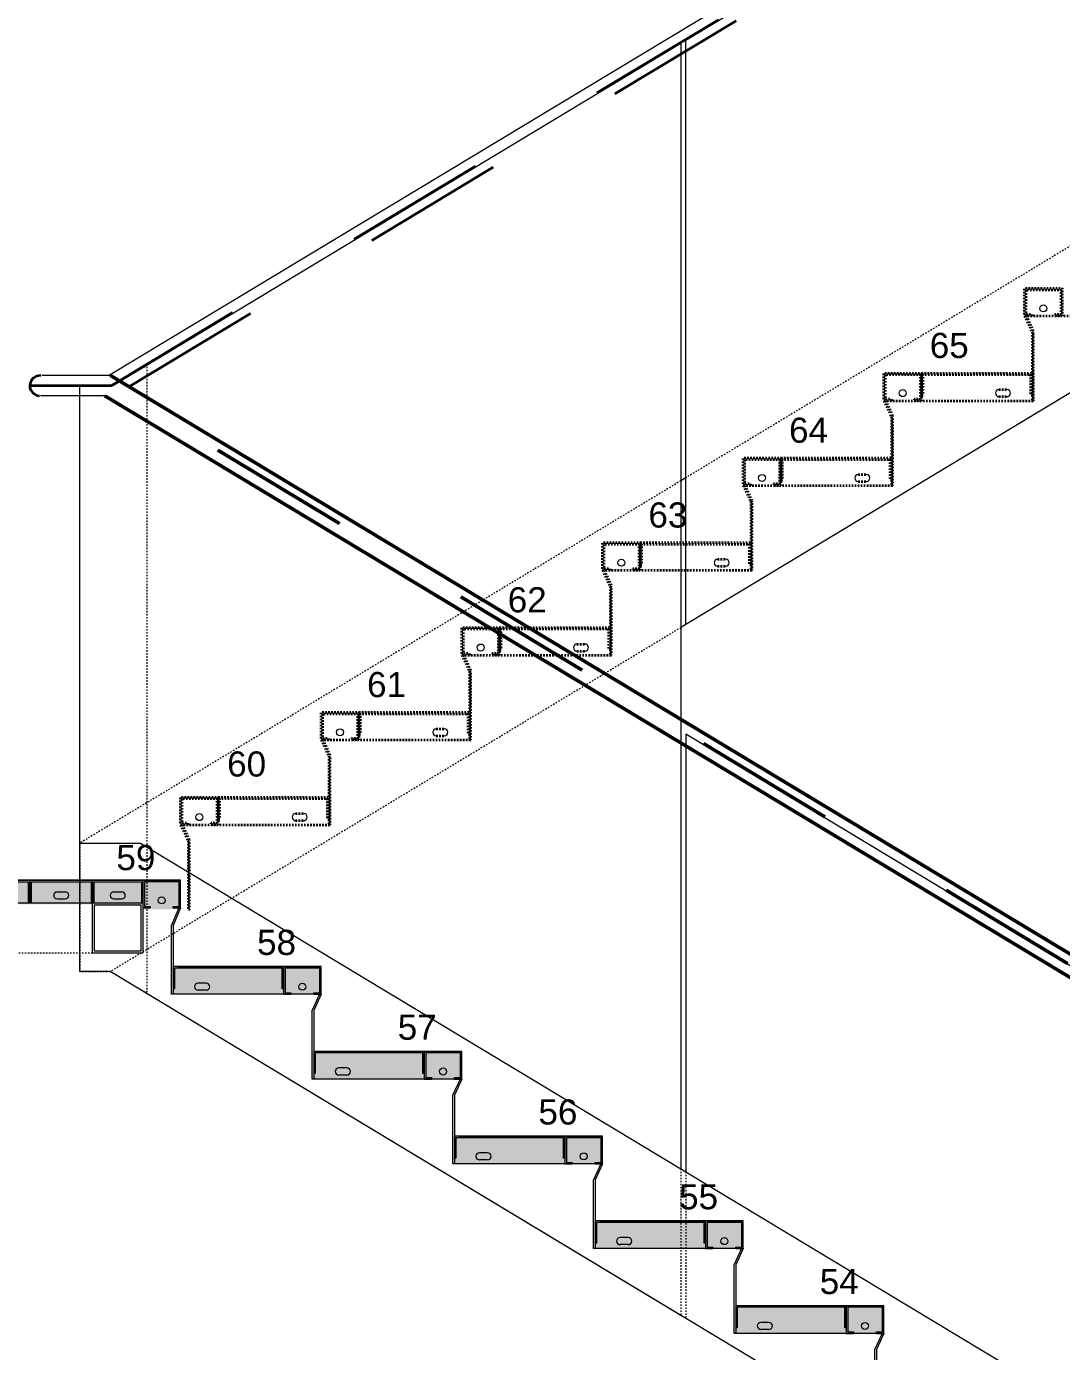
# Model space of a CAD drawing. Header units: millimetres. Extents: x -48147 to 1468943, y -496296 to 18123.
# Drawn here: x 1416887 to 1418947, y -482108 to -479471 of the extents above; entities that cross this region are included whole.
import ezdxf
from ezdxf.enums import TextEntityAlignment as Align

# ---------------------------------------------------------------- set-up
doc = ezdxf.new("R2010")
doc.units = ezdxf.units.MM
doc.header["$MEASUREMENT"] = 0
for name, pattern in [('3MM-HIDDEN', [6, 3, -3]), ('Dashed', [2822.222233, 1411.111116, -1411.111116]), ('Double Dashed', [1093.611073, 529.166651, -211.666656, 141.111112, -211.666656]), ('Wipeout_Contour', [1000, 0, -1000])]:
    doc.linetypes.add(name, pattern=pattern)
for name, color, linetype, lineweight in [('A-20-M_Floor_Slab_Pen_No__101', 252, 'Continuous', 15), ('A-20-M_Floor_Slab_Pen_No__121', 255, 'Continuous', 0), ('A-30-M_Stair_Pen_No__1', 7, 'Continuous', 13), ('A-30-M_Stair_Pen_No__192', 7, 'Continuous', 13), ('A-30-M_Stair_Pen_No__22', 8, 'Continuous', 50), ('A-30-M_Stair_Pen_No__42', 8, 'Continuous', 35), ('New_A-30-M_Stair_Pen_No__1', 7, 'Continuous', 13), ('New_A-30-M_Stair_Pen_No__141', 255, 'Continuous', 0), ('New_A-30-M_Stair_Pen_No__160', 5, 'Continuous', 200), ('New_A-30-M_Stair_Pen_No__171', 1, 'Continuous', 5), ('New_A-30-M_Stair_Pen_No__192', 7, 'Continuous', 13), ('New_A-30-M_Stair_Pen_No__42', 8, 'Continuous', 35), ('S-280-M_STRUCT_FRAME.IFC Import_Pen_No__1', 7, 'Continuous', 13), ('S-280-M_STRUCT_FRAME.IFC Import_Pen_No__160', 5, 'Continuous', 200), ('S-280-M_STRUCT_FRAME.IFC Import_Pen_No__90', 8, 'Continuous', 20)]:
    doc.layers.add(name, color=color, linetype=linetype, lineweight=lineweight)
for name, color, linetype in [('A-230-M_FLOOR.IFC Import', 7, 'Continuous'), ('A-95-P_Drawing', 7, 'Continuous'), ('New_A-15-MG_Structural_Grid_Phase_2', 7, 'Continuous'), ('New_A-25-M_Wall_Int', 7, 'Continuous'), ('New_A-30-M_Stair', 7, 'Continuous'), ('S-280-M_STRUCT_FRAME.IFC Import', 7, 'Continuous')]:
    doc.layers.add(name, color=color, linetype=linetype)
for name, color, linetype, lineweight, true_color in [('A-30-M_Stair_Pen_No__102', 7, 'Continuous', 15, 0xcccccc), ('A-30-M_Stair_Pen_No__81', 7, 'Continuous', 20, 0x6a6a6a), ('A-30-M_Stair_Pen_No__82', 7, 'Continuous', 20, 0xaaaaaa), ('New_A-15-MG_Structural_Grid_Phase_2_Pen_No__222', 7, 'Continuous', 13, 0x65af33)]:
    doc.layers.add(name, color=color, linetype=linetype, lineweight=lineweight, true_color=true_color)
doc.styles.add('GENERATED_STYLE_2', font='')
doc.styles.get('GENERATED_STYLE_2').set_extended_font_data('Swis721 BT')

# ---------------------------------------------------------------- blocks, each defined once
blk = doc.blocks.new('Section Elem_215_1', base_point=(1411454.5, -491295.5))
at = {"color": 254, "linetype": 'Wipeout_Contour', "lineweight": 0, "ltscale": 19443245.30127786}
blk.add_wipeout([(1415610.4, -479595.5), (1415610.4, -480270.6), (1416921.9, -480270.6), (1416960.9, -480247.1), (1416960.9, -480244.7), (1417201.9, -480101.9), (1417537, -479899.9), (1415660.6, -479899.9), (1415660.6, -479889.2), (1417554.7, -479889.2), (1418024.3, -479606.2), (1415660.6, -479606.2), (1415660.6, -479595.5)], dxfattribs=at).dxf.layer = 'New_A-25-M_Wall_Int'
at = {"color": 254, "linetype": 'Wipeout_Contour', "lineweight": 0, "ltscale": 46426503.40830121}
blk.add_wipeout([(1415610.4, -483195.5), (1418788.7, -483195.5), (1420001.9, -482464.4), (1420076.9, -482464.4), (1420076.9, -482464.5), (1420076.9, -483195.5), (1420274, -483195.5), (1420281.9, -483190.8), (1420281.9, -483195.5), (1420930.4, -483195.5), (1420930.4, -479899.9), (1419506.6, -479899.9), (1417201.9, -481288.9), (1416984.9, -481424.5), (1416984.9, -481457.6), (1416976.9, -481457.6), (1416976.9, -481424.5), (1416957, -481436.5), (1416957, -481468), (1416959.3, -481473.4), (1416964.6, -481475.6), (1417027.1, -481475.6), (1417027.1, -481486.5), (1416880.7, -481486.5), (1416880.7, -481475.6), (1416943.1, -481475.6), (1416948.5, -481473.4), (1416950.7, -481468), (1416950.7, -481440.3), (1416921.9, -481457.6), (1415610.4, -481457.6)], dxfattribs=at).dxf.layer = 'New_A-25-M_Wall_Int'
blk = doc.blocks.new('Section Elem_296_1', base_point=(1411454.5, -491295.5))
at = {"layer": 'New_A-30-M_Stair_Pen_No__141', "linetype": 'Continuous', "flags": 128}
blk.add_lwpolyline([(1416984.9, -481457.6), (1416983.8, -481457.6), (1416976.9, -481457.6)], dxfattribs=at)
at = {"color": 254, "linetype": 'Wipeout_Contour', "lineweight": 0, "ltscale": 5983103.509106504}
blk.add_wipeout([(1415617.9, -481170.5), (1416921.9, -481170.5), (1416921.9, -481170.4), (1415617.9, -481170.4)], dxfattribs=at).dxf.layer = 'New_A-30-M_Stair'
at = {"color": 254, "linetype": 'Wipeout_Contour', "lineweight": 0, "ltscale": 8976065.71838374}
blk.add_wipeout([(1416880.7, -481230.5), (1415610.4, -481230.5), (1415610.4, -481457.6), (1416921.9, -481457.6), (1416921.9, -481241.4), (1416880.7, -481241.4)], dxfattribs=at).dxf.layer = 'New_A-30-M_Stair'
at = {"color": 254, "linetype": 'Wipeout_Contour', "lineweight": 0, "ltscale": 5985631.626331787}
blk.add_wipeout([(1416921.9, -481170.5), (1416960.9, -481147), (1416960.9, -481146.9), (1416921.9, -481170.4)], dxfattribs=at).dxf.layer = 'New_A-30-M_Stair'
at = {"color": 254, "linetype": 'Wipeout_Contour', "lineweight": 0, "ltscale": 8978731.903221272}
blk.add_wipeout([(1416921.9, -481457.6), (1416950.7, -481440.3), (1416950.7, -481249), (1416948.5, -481243.6), (1416943.1, -481241.4), (1416921.9, -481241.4)], dxfattribs=at).dxf.layer = 'New_A-30-M_Stair'
at = {"layer": 'New_A-30-M_Stair_Pen_No__1', "linetype": 'Continuous'}
blk.add_line((1415610.4, -481457.6), (1416921.9, -481457.6), dxfattribs=at)
at = {"color": 254, "linetype": 'Wipeout_Contour', "lineweight": 0, "ltscale": 5982525.08800598}
blk.add_wipeout([(1415617.9, -481170.4), (1416921.9, -481170.4), (1416921.9, -480270.7), (1415617.9, -480270.7)], dxfattribs=at).dxf.layer = 'New_A-30-M_Stair'
at = {"color": 254, "linetype": 'Wipeout_Contour', "lineweight": 0, "ltscale": 8978867.751520455}
blk.add_wipeout([(1416959.3, -481243.6), (1416957, -481249), (1416957, -481436.5), (1416976.9, -481424.5), (1416976.9, -481241.4), (1416964.6, -481241.4)], dxfattribs=at).dxf.layer = 'New_A-30-M_Stair'
at = {"layer": 'New_A-30-M_Stair_Pen_No__1', "linetype": 'Continuous'}
blk.add_line((1416921.9, -481457.6), (1416950.7, -481440.3), dxfattribs=at)
at = {"color": 254, "linetype": 'Wipeout_Contour', "lineweight": 0, "ltscale": 7481193.887604496}
blk.add_wipeout([(1416921.9, -481170.4), (1416960.9, -481146.9), (1416960.9, -480270.6), (1416960.9, -480247.2), (1416921.9, -480270.7)], dxfattribs=at).dxf.layer = 'New_A-30-M_Stair'
at = {"color": 254, "linetype": 'Wipeout_Contour', "lineweight": 0, "ltscale": 5981946.666647215}
blk.add_wipeout([(1415617.9, -480270.7), (1416921.9, -480270.7), (1416921.9, -480270.6), (1415617.9, -480270.6)], dxfattribs=at).dxf.layer = 'New_A-30-M_Stair'
at = {"color": 254, "linetype": 'Wipeout_Contour', "lineweight": 0, "ltscale": 5985729.56602481}
blk.add_wipeout([(1416968.9, -481144.6), (1416976.9, -481139.7), (1416976.9, -481139.6), (1416968.9, -481144.5)], dxfattribs=at).dxf.layer = 'New_A-30-M_Stair'
at = {"color": 254, "linetype": 'Wipeout_Contour', "lineweight": 0, "ltscale": 5984475.301131947}
blk.add_wipeout([(1416921.9, -480270.7), (1416960.9, -480247.2), (1416960.9, -480247.1), (1416921.9, -480270.6)], dxfattribs=at).dxf.layer = 'New_A-30-M_Stair'
at = {"layer": 'New_A-30-M_Stair_Pen_No__1', "linetype": 'Continuous'}
blk.add_line((1415617.9, -480270.6), (1416921.9, -480270.6), dxfattribs=at)
at = {"color": 254, "linetype": 'Wipeout_Contour', "lineweight": 0, "ltscale": 4488428.540496442}
blk.add_wipeout([(1416968.9, -480270.6), (1416968.9, -480244.7), (1416968.8, -480244.7)], dxfattribs=at).dxf.layer = 'New_A-30-M_Stair'
at = {"color": 254, "linetype": 'Wipeout_Contour', "lineweight": 0, "ltscale": 4488437.755060533}
blk.add_wipeout([(1416968.9, -480270.6), (1416968.8, -480244.7), (1416968.8, -480270.6)], dxfattribs=at).dxf.layer = 'New_A-30-M_Stair'
at = {"color": 254, "linetype": 'Wipeout_Contour', "lineweight": 0, "ltscale": 4488596.326169583}
blk.add_wipeout([(1416968.9, -480244.7), (1417201.9, -480101.9), (1416968.8, -480244.7)], dxfattribs=at).dxf.layer = 'New_A-30-M_Stair'
at = {"color": 254, "linetype": 'Wipeout_Contour', "lineweight": 0, "ltscale": 4488420.939602209}
blk.add_wipeout([(1416968.8, -480270.6), (1416968.8, -480244.7), (1416961, -480244.7)], dxfattribs=at).dxf.layer = 'New_A-30-M_Stair'
at = {"color": 254, "linetype": 'Wipeout_Contour', "lineweight": 0, "ltscale": 4488423.104296302}
blk.add_wipeout([(1416968.8, -480270.6), (1416961, -480244.7), (1416961, -480270.6)], dxfattribs=at).dxf.layer = 'New_A-30-M_Stair'
at = {"color": 254, "linetype": 'Wipeout_Contour', "lineweight": 0, "ltscale": 4488588.785874333}
blk.add_wipeout([(1416968.8, -480244.7), (1417201.9, -480101.9), (1416961, -480244.7)], dxfattribs=at).dxf.layer = 'New_A-30-M_Stair'
at = {"color": 254, "linetype": 'Wipeout_Contour', "lineweight": 0, "ltscale": 4488406.316552447}
blk.add_wipeout([(1416961, -480270.6), (1416961, -480244.7), (1416960.9, -480244.7)], dxfattribs=at).dxf.layer = 'New_A-30-M_Stair'
at = {"color": 254, "linetype": 'Wipeout_Contour', "lineweight": 0, "ltscale": 4488415.558936101}
blk.add_wipeout([(1416961, -480270.6), (1416960.9, -480244.7), (1416960.9, -480270.6)], dxfattribs=at).dxf.layer = 'New_A-30-M_Stair'
at = {"color": 254, "linetype": 'Wipeout_Contour', "lineweight": 0, "ltscale": 4488581.306795944}
blk.add_wipeout([(1416961, -480244.7), (1417201.9, -480101.9), (1416960.9, -480244.7)], dxfattribs=at).dxf.layer = 'New_A-30-M_Stair'
at = {"color": 254, "linetype": 'Wipeout_Contour', "lineweight": 0, "ltscale": 8978357.186271293}
blk.add_wipeout([(1417201.9, -480102), (1416968.9, -480244.8), (1416968.9, -481144.5), (1416976.9, -481139.6), (1416976.9, -481132.6), (1417201.9, -480997)], dxfattribs=at).dxf.layer = 'New_A-30-M_Stair'
at = {"layer": 'New_A-30-M_Stair_Pen_No__141', "linetype": 'Continuous'}
blk.add_line((1416961, -480270.6), (1416961, -480270.6), dxfattribs=at)
at = {"layer": 'New_A-30-M_Stair_Pen_No__141', "linetype": 'Continuous', "flags": 128}
blk.add_lwpolyline([(1416968.9, -480270.6), (1416968.9, -480270.6), (1416968.8, -480270.6), (1416967.7, -480270.6), (1416961, -480270.6), (1416960.9, -480270.6)], dxfattribs=at)
at = {"color": 254, "linetype": 'Wipeout_Contour', "lineweight": 0, "ltscale": 5986257.54666125}
blk.add_wipeout([(1417201.9, -480997), (1417481.9, -480828.3), (1417481.9, -479933.2), (1417201.9, -480102)], dxfattribs=at).dxf.layer = 'New_A-30-M_Stair'
at = {"color": 254, "linetype": 'Wipeout_Contour', "lineweight": 0, "ltscale": 4489245.698440016}
blk.add_wipeout([(1416960.9, -481147), (1416921.9, -481170.5), (1416960.9, -481170.5)], dxfattribs=at).dxf.layer = 'New_A-30-M_Stair'
at = {"color": 254, "linetype": 'Wipeout_Contour', "lineweight": 0, "ltscale": 5987101.635767078}
blk.add_wipeout([(1417481.9, -480828.3), (1417761.9, -480659.5), (1417761.9, -479764.5), (1417481.9, -479933.2)], dxfattribs=at).dxf.layer = 'New_A-30-M_Stair'
at = {"color": 254, "linetype": 'Wipeout_Contour', "lineweight": 0, "ltscale": 5984910.967819477}
blk.add_wipeout([(1416968.9, -480244.8), (1417201.9, -480102), (1417201.9, -480101.9), (1416968.9, -480244.7)], dxfattribs=at).dxf.layer = 'New_A-30-M_Stair'
at = {"color": 254, "linetype": 'Wipeout_Contour', "lineweight": 0, "ltscale": 5985747.923393304}
blk.add_wipeout([(1416968.9, -481144.6), (1416968.9, -481170.5), (1416976.9, -481170.5), (1416976.9, -481139.7)], dxfattribs=at).dxf.layer = 'New_A-30-M_Stair'
at = {"layer": 'New_A-30-M_Stair_Pen_No__1', "linetype": 'Continuous'}
for p, q in [((1416921.9, -480270.6), (1416960.9, -480247.1)), ((1416960.9, -480270.6), (1416960.9, -480244.7)), ((1416968.9, -480270.6), (1416968.9, -480244.7)), ((1416921.9, -481170.5), (1416960.9, -481147))]:
    blk.add_line(p, q, dxfattribs=at)
at = {"layer": 'New_A-30-M_Stair_Pen_No__141', "linetype": 'Continuous'}
blk.add_line((1416960.9, -481170.5), (1415617.9, -481170.5), dxfattribs=at)
at = {"layer": 'New_A-30-M_Stair_Pen_No__141', "linetype": 'Continuous', "flags": 128}
blk.add_lwpolyline([(1416960.9, -480270.6), (1416960.9, -480270.7), (1416960.9, -481170.4), (1416960.9, -481170.5)], dxfattribs=at)
at = {"color": 254, "linetype": 'Wipeout_Contour', "lineweight": 0, "ltscale": 5987945.891464007}
blk.add_wipeout([(1417761.9, -480659.5), (1418041.9, -480490.8), (1418041.9, -479595.7), (1417761.9, -479764.5)], dxfattribs=at).dxf.layer = 'New_A-30-M_Stair'
at = {"color": 254, "linetype": 'Wipeout_Contour', "lineweight": 0, "ltscale": 5985682.785324676}
blk.add_wipeout([(1417201.9, -480102), (1417481.9, -479933.2), (1417481.9, -479933.1), (1417201.9, -480101.9)], dxfattribs=at).dxf.layer = 'New_A-30-M_Stair'
at = {"color": 254, "linetype": 'Wipeout_Contour', "lineweight": 0, "ltscale": 4489324.555657746}
blk.add_wipeout([(1416984.9, -481165.8), (1416984.9, -481132.6), (1416976.9, -481132.6)], dxfattribs=at).dxf.layer = 'New_A-30-M_Stair'
at = {"layer": 'New_A-30-M_Stair_Pen_No__1', "linetype": 'Continuous'}
for p in [(1416960.9, -480244.7), (1416961, -480244.7), (1416968.8, -480244.7), (1416968.9, -480244.7)]:
    blk.add_line(p, (1417201.9, -480101.9), dxfattribs=at)
at = {"color": 254, "linetype": 'Wipeout_Contour', "lineweight": 0, "ltscale": 5988790.31370241}
blk.add_wipeout([(1418041.9, -480490.8), (1418321.9, -480322), (1418321.9, -479427), (1418041.9, -479595.7)], dxfattribs=at).dxf.layer = 'New_A-30-M_Stair'
at = {"color": 254, "linetype": 'Wipeout_Contour', "lineweight": 0, "ltscale": 5986527.157303513}
blk.add_wipeout([(1417481.9, -479933.2), (1417761.9, -479764.5), (1417761.9, -479764.4), (1417481.9, -479933.1)], dxfattribs=at).dxf.layer = 'New_A-30-M_Stair'
at = {"color": 254, "linetype": 'Wipeout_Contour', "lineweight": 0, "ltscale": 4489328.907562497}
blk.add_wipeout([(1416984.9, -481165.8), (1416976.9, -481132.6), (1416976.9, -481165.8)], dxfattribs=at).dxf.layer = 'New_A-30-M_Stair'
at = {"layer": 'New_A-30-M_Stair_Pen_No__1', "linetype": 'Continuous'}
blk.add_line((1417201.9, -480101.9), (1417481.9, -479933.1), dxfattribs=at)
at = {"layer": 'New_A-30-M_Stair_Pen_No__141', "linetype": 'Continuous'}
blk.add_line((1416968.9, -481170.4), (1416968.9, -481170.5), dxfattribs=at)
at = {"color": 254, "linetype": 'Wipeout_Contour', "lineweight": 0, "ltscale": 5989634.90234937}
blk.add_wipeout([(1418321.9, -480322), (1418601.9, -480153.3), (1418601.9, -479258.2), (1418321.9, -479427)], dxfattribs=at).dxf.layer = 'New_A-30-M_Stair'
at = {"color": 254, "linetype": 'Wipeout_Contour', "lineweight": 0, "ltscale": 5987371.695809674}
blk.add_wipeout([(1417761.9, -479764.5), (1418041.9, -479595.7), (1418041.9, -479595.6), (1417761.9, -479764.4)], dxfattribs=at).dxf.layer = 'New_A-30-M_Stair'
at = {"color": 254, "linetype": 'Wipeout_Contour', "lineweight": 0, "ltscale": 11972251.57594169}
blk.add_wipeout([(1417201.9, -480997), (1416984.9, -481132.6), (1416984.9, -481230.5), (1417027.1, -481230.5), (1417027.1, -481241.4), (1416984.9, -481241.4), (1416984.9, -481424.5), (1417201.9, -481288.9)], dxfattribs=at).dxf.layer = 'New_A-30-M_Stair'
at = {"layer": 'New_A-30-M_Stair_Pen_No__160', "linetype": 'Continuous', "lineweight": 0, "true_color": 0x00007f}
for points in [[(1416976.9, -481230.5), (1416976.9, -481170.5), (1415601.9, -481170.5), (1415601.9, -481230.5)], [(1416984.9, -481457.6), (1416984.9, -481165.8), (1416983.8, -481165.8), (1416976.9, -481165.8), (1416976.9, -481457.6), (1416983.8, -481457.6)]]:
    blk.add_hatch(color=176, dxfattribs=at).paths.add_polyline_path(points)
at = {"layer": 'New_A-30-M_Stair_Pen_No__1', "linetype": 'Continuous'}
for p, q in [((1417481.9, -479933.1), (1417761.9, -479764.4)), ((1416957, -481436.5), (1416976.9, -481424.5))]:
    blk.add_line(p, q, dxfattribs=at)
at = {"layer": 'New_A-30-M_Stair_Pen_No__141', "linetype": 'Continuous'}
for p, q in [((1416976.9, -481170.5), (1416968.9, -481170.5)), ((1416976.9, -481165.8), (1416976.9, -481170.5)), ((1416984.9, -481165.8), (1416984.9, -481457.6)), ((1416976.9, -481230.5), (1416976.9, -481457.6))]:
    blk.add_line(p, q, dxfattribs=at)
at = {"layer": 'New_A-30-M_Stair_Pen_No__141', "linetype": 'Continuous', "flags": 128}
blk.add_lwpolyline([(1416984.9, -481165.8), (1416983.8, -481165.8), (1416976.9, -481165.8)], dxfattribs=at)
at = {"color": 254, "linetype": 'Wipeout_Contour', "lineweight": 0, "ltscale": 5990479.657396972}
blk.add_wipeout([(1418601.9, -480153.3), (1418881.9, -479984.5), (1418881.9, -479089.5), (1418601.9, -479258.2)], dxfattribs=at).dxf.layer = 'New_A-30-M_Stair'
at = {"color": 254, "linetype": 'Wipeout_Contour', "lineweight": 0, "ltscale": 5988216.400797847}
blk.add_wipeout([(1418041.9, -479595.7), (1418321.9, -479427), (1418321.9, -479426.9), (1418041.9, -479595.6)], dxfattribs=at).dxf.layer = 'New_A-30-M_Stair'
at = {"color": 254, "linetype": 'Wipeout_Contour', "lineweight": 0, "ltscale": 4489477.025061387}
blk.add_wipeout([(1416984.9, -481132.6), (1417201.9, -480997), (1416976.9, -481132.6)], dxfattribs=at).dxf.layer = 'New_A-30-M_Stair'
at = {"layer": 'New_A-30-M_Stair_Pen_No__160', "linetype": 'Continuous', "lineweight": 0, "true_color": 0x00007f}
blk.add_hatch(color=176, dxfattribs=at).paths.add_polyline_path([(1416968.9, -481170.5), (1416968.9, -481170.4), (1416968.9, -480270.7), (1416968.9, -480270.6), (1416968.9, -480270.6), (1416968.8, -480270.6), (1416967.7, -480270.6), (1416961, -480270.6), (1416961, -480270.6), (1416960.9, -480270.6), (1416960.9, -480270.7), (1416960.9, -481170.4), (1416960.9, -481170.5), (1416961, -481170.5), (1416961, -481170.5), (1416967.7, -481170.5), (1416968.8, -481170.5), (1416968.9, -481170.5)])
at = {"layer": 'New_A-30-M_Stair_Pen_No__1', "linetype": 'Continuous'}
for p, q in [((1418041.9, -479595.6), (1418321.9, -479426.9)), ((1417761.9, -479764.4), (1418041.9, -479595.6)), ((1416968.9, -481144.6), (1416976.9, -481139.7)), ((1416968.9, -481144.6), (1416976.9, -481139.7)), ((1416976.9, -481165.8), (1416976.9, -481132.6)), ((1416984.9, -481165.8), (1416984.9, -481132.6))]:
    blk.add_line(p, q, dxfattribs=at)
at = {"layer": 'New_A-30-M_Stair_Pen_No__141', "linetype": 'Continuous', "flags": 128}
blk.add_lwpolyline([(1416968.9, -480270.6), (1416968.9, -480270.7), (1416968.9, -481170.4)], dxfattribs=at)
at = {"color": 254, "linetype": 'Wipeout_Contour', "lineweight": 0, "ltscale": 5991324.578754012}
blk.add_wipeout([(1418881.9, -479984.5), (1419161.9, -479815.8), (1419161.9, -478920.7), (1418881.9, -479089.5)], dxfattribs=at).dxf.layer = 'New_A-30-M_Stair'
at = {"color": 254, "linetype": 'Wipeout_Contour', "lineweight": 0, "ltscale": 5987019.870982498}
blk.add_wipeout([(1417201.9, -481288.9), (1417481.9, -481120.1), (1417481.9, -480828.3), (1417201.9, -480997)], dxfattribs=at).dxf.layer = 'New_A-30-M_Stair'
at = {"layer": 'New_A-30-M_Stair_Pen_No__1', "linetype": 'Continuous'}
for p, q in [((1416976.9, -481132.6), (1417201.9, -480997)), ((1416984.9, -481132.6), (1417201.9, -480997)), ((1416984.9, -481424.5), (1417201.9, -481288.9))]:
    blk.add_line(p, q, dxfattribs=at)
at = {"color": 254, "linetype": 'Wipeout_Contour', "lineweight": 0, "ltscale": 5987863.585001306}
blk.add_wipeout([(1417481.9, -481120.1), (1417761.9, -480951.4), (1417761.9, -480659.5), (1417481.9, -480828.3)], dxfattribs=at).dxf.layer = 'New_A-30-M_Stair'
at = {"layer": 'New_A-30-M_Stair_Pen_No__1', "linetype": 'Continuous'}
for p, q in [((1417201.9, -480997), (1417481.9, -480828.3)), ((1417201.9, -481288.9), (1417481.9, -481120.1))]:
    blk.add_line(p, q, dxfattribs=at)
at = {"color": 254, "linetype": 'Wipeout_Contour', "lineweight": 0, "ltscale": 5988707.465695757}
blk.add_wipeout([(1417761.9, -480951.4), (1418041.9, -480782.6), (1418041.9, -480490.8), (1417761.9, -480659.5)], dxfattribs=at).dxf.layer = 'New_A-30-M_Stair'
at = {"layer": 'New_A-30-M_Stair_Pen_No__1', "linetype": 'Continuous'}
for p, q in [((1417481.9, -480828.3), (1417761.9, -480659.5)), ((1417481.9, -481120.1), (1417761.9, -480951.4))]:
    blk.add_line(p, q, dxfattribs=at)
at = {"color": 254, "linetype": 'Wipeout_Contour', "lineweight": 0, "ltscale": 5989551.513006903}
blk.add_wipeout([(1418041.9, -480782.6), (1418321.9, -480613.9), (1418321.9, -480322), (1418041.9, -480490.8)], dxfattribs=at).dxf.layer = 'New_A-30-M_Stair'
at = {"layer": 'New_A-30-M_Stair_Pen_No__1', "linetype": 'Continuous'}
for p, q in [((1417761.9, -480659.5), (1418041.9, -480490.8)), ((1417761.9, -480951.4), (1418041.9, -480782.6))]:
    blk.add_line(p, q, dxfattribs=at)
at = {"color": 254, "linetype": 'Wipeout_Contour', "lineweight": 0, "ltscale": 5990395.726829811}
blk.add_wipeout([(1418321.9, -480613.9), (1418601.9, -480445.1), (1418601.9, -480153.3), (1418321.9, -480322)], dxfattribs=at).dxf.layer = 'New_A-30-M_Stair'
at = {"layer": 'New_A-30-M_Stair_Pen_No__1', "linetype": 'Continuous'}
for p, q in [((1418041.9, -480490.8), (1418321.9, -480322)), ((1418041.9, -480782.6), (1418321.9, -480613.9))]:
    blk.add_line(p, q, dxfattribs=at)
at = {"color": 254, "linetype": 'Wipeout_Contour', "lineweight": 0, "ltscale": 5991240.107128593}
blk.add_wipeout([(1418601.9, -480445.1), (1418881.9, -480276.4), (1418881.9, -479984.5), (1418601.9, -480153.3)], dxfattribs=at).dxf.layer = 'New_A-30-M_Stair'
at = {"layer": 'New_A-30-M_Stair_Pen_No__1', "linetype": 'Continuous'}
for p, q in [((1418321.9, -480322), (1418601.9, -480153.3)), ((1418321.9, -480613.9), (1418601.9, -480445.1))]:
    blk.add_line(p, q, dxfattribs=at)
at = {"color": 254, "linetype": 'Wipeout_Contour', "lineweight": 0, "ltscale": 5992084.653821371}
blk.add_wipeout([(1418881.9, -480276.4), (1419161.9, -480107.6), (1419161.9, -479815.8), (1418881.9, -479984.5)], dxfattribs=at).dxf.layer = 'New_A-30-M_Stair'
at = {"layer": 'New_A-30-M_Stair_Pen_No__1', "linetype": 'Continuous'}
for p, q in [((1418881.9, -479984.5), (1419161.9, -479815.8)), ((1418601.9, -480153.3), (1418881.9, -479984.5)), ((1418881.9, -480276.4), (1419161.9, -480107.6)), ((1418601.9, -480445.1), (1418881.9, -480276.4))]:
    blk.add_line(p, q, dxfattribs=at)
blk = doc.blocks.new('Section Elem_738_1', base_point=(1411454.5, -491295.5))
at = {"layer": 'S-280-M_STRUCT_FRAME.IFC Import_Pen_No__160', "linetype": 'Continuous', "lineweight": 0, "true_color": 0x00007f}
blk.add_hatch(color=176, dxfattribs=at).paths.add_polyline_path([(1416880.7, -481486.5), (1417027.1, -481486.5), (1417027.1, -481475.6), (1416964.6, -481475.6), (1416959.3, -481473.4), (1416957, -481468), (1416957, -481249), (1416959.3, -481243.6), (1416964.6, -481241.4), (1417027.1, -481241.4), (1417027.1, -481230.5), (1416880.7, -481230.5), (1416880.7, -481241.4), (1416943.1, -481241.4), (1416948.5, -481243.6), (1416950.7, -481249), (1416950.7, -481468), (1416948.5, -481473.4), (1416943.1, -481475.6), (1416880.7, -481475.6)])
at = {"layer": 'S-280-M_STRUCT_FRAME.IFC Import_Pen_No__1', "linetype": 'Continuous'}
for p, q in [((1416880.7, -481230.5), (1416880.7, -481241.4)), ((1416976.9, -481230.5), (1416880.7, -481230.5)), ((1417027.1, -481230.5), (1416976.9, -481230.5)), ((1417027.1, -481230.5), (1417027.1, -481241.4)), ((1416880.7, -481475.6), (1416880.7, -481486.5)), ((1417027.1, -481486.5), (1416880.7, -481486.5)), ((1417027.1, -481475.6), (1417027.1, -481486.5))]:
    blk.add_line(p, q, dxfattribs=at)
at = {"layer": 'S-280-M_STRUCT_FRAME.IFC Import_Pen_No__1', "linetype": 'Continuous', "flags": 128}
for points in [[(1416948.5, -481243.6), (1416943.1, -481241.4), (1416880.7, -481241.4)], [(1416948.5, -481243.6), (1416950.7, -481249), (1416950.7, -481468), (1416948.5, -481473.4)], [(1416959.3, -481243.6), (1416957, -481249), (1416957, -481468), (1416959.3, -481473.4)], [(1417027.1, -481241.4), (1416964.6, -481241.4), (1416959.3, -481243.6)], [(1416948.5, -481473.4), (1416943.1, -481475.6), (1416880.7, -481475.6)], [(1416959.3, -481473.4), (1416964.6, -481475.6), (1417027.1, -481475.6)]]:
    blk.add_lwpolyline(points, dxfattribs=at)
blk = doc.blocks.new('Section Elem_739_1', base_point=(1411454.5, -491295.5))
at = {"color": 254, "linetype": 'Wipeout_Contour', "lineweight": 0, "ltscale": 5983422.365535885}
blk.add_wipeout([(1418290.9, -479445.5), (1415660.4, -479445.5), (1415660.4, -479595.5), (1418042.1, -479595.5)], dxfattribs=at).dxf.layer = 'A-230-M_FLOOR.IFC Import'
blk = doc.blocks.new('Section Elem_741_1', base_point=(1411454.5, -491295.5))
at = {"color": 254, "linetype": 'Wipeout_Contour', "lineweight": 0, "ltscale": 7480220.830180883}
blk.add_wipeout([(1415660.6, -479606.2), (1418024.3, -479606.2), (1418041.9, -479595.6), (1418042.1, -479595.5), (1415660.6, -479595.5)], dxfattribs=at).dxf.layer = 'S-280-M_STRUCT_FRAME.IFC Import'
at = {"color": 254, "linetype": 'Wipeout_Contour', "lineweight": 0, "ltscale": 5982726.556604008}
blk.add_wipeout([(1415660.6, -479889.2), (1415660.6, -479899.9), (1417537, -479899.9), (1417554.7, -479889.2)], dxfattribs=at).dxf.layer = 'S-280-M_STRUCT_FRAME.IFC Import'
at = {"layer": 'S-280-M_STRUCT_FRAME.IFC Import_Pen_No__90', "linetype": 'Continuous'}
for p, q in [((1418042.1, -479595.5), (1415660.6, -479595.5)), ((1418024.3, -479606.2), (1415660.6, -479606.2)), ((1417554.7, -479889.2), (1415660.6, -479889.2)), ((1417537, -479899.9), (1415660.6, -479899.9))]:
    blk.add_line(p, q, dxfattribs=at)
blk = doc.blocks.new('Standard grid marker[3]_1', base_point=(1418282.9, -469890.9))
at = {"layer": 'New_A-15-MG_Structural_Grid_Phase_2_Pen_No__222', "linetype": 'Double Dashed'}
blk.add_line((1418282.9, -470890.9), (1418282.9, -494295.5), dxfattribs=at)
at = {"layer": 'New_A-15-MG_Structural_Grid_Phase_2_Pen_No__222', "style": 'GENERATED_STYLE_2'}
for tag, p in [('AC_MarkerText_1_0', (1418282.9, -469354.1)), ('AC_MarkerText_1_1', (1418282.9, -495758.7))]:
    blk.add_attdef(tag, text='', height=350, rotation=360, dxfattribs=at).set_placement(p, align=Align.MIDDLE_CENTER)

msp = doc.modelspace()

# ---------------------------------------------------------------- block references
at = {"layer": 'New_A-25-M_Wall_Int'}
msp.add_blockref('Section Elem_215_1', (1411454.5, -491295.5), dxfattribs=at)

# ---------------------------------------------------------------- next in the draw order: block references
at = {"layer": 'New_A-30-M_Stair'}
msp.add_blockref('Section Elem_296_1', (1411454.5, -491295.5), dxfattribs=at)

# ---------------------------------------------------------------- next in the draw order: block references
at = {"layer": 'A-230-M_FLOOR.IFC Import'}
msp.add_blockref('Section Elem_739_1', (1411454.5, -491295.5), dxfattribs=at)
at = {"layer": 'S-280-M_STRUCT_FRAME.IFC Import'}
msp.add_blockref('Section Elem_738_1', (1411454.5, -491295.5), dxfattribs=at)

# ---------------------------------------------------------------- next in the draw order: block references
msp.add_blockref('Section Elem_741_1', (1411454.5, -491295.5), dxfattribs=at)

# ---------------------------------------------------------------- next in the draw order: hatches: boundary and pattern name
at = {"layer": 'A-20-M_Floor_Slab_Pen_No__121', "linetype": 'Continuous'}
msp.add_hatch(color=256, dxfattribs=at).paths.add_polyline_path([(1415593.9, -472397), (1421166, -472397), (1421166, -488695.5), (1418894.6, -488695.5), (1418894.6, -491288.4), (1415593.9, -491288.4)])

# ---------------------------------------------------------------- next in the draw order: block references
at = {"layer": 'New_A-15-MG_Structural_Grid_Phase_2', "color": 8, "linetype": 'Continuous', "lineweight": 15}
msp.add_blockref('Standard grid marker[3]_1', (1418282.9, -469890.9), dxfattribs=at)

# ---------------------------------------------------------------- next in the draw order: wipeouts: each hides what was drawn before it
at = {"color": 254, "linetype": 'Wipeout_Contour', "lineweight": 0, "ltscale": 5993244.109054232}
msp.add_wipeout([(1415048.3, -470752.6), (1422292.3, -470752.6), (1422292.3, -492986.9), (1415048.3, -492986.9)], dxfattribs=at).dxf.layer = 'A-95-P_Drawing'

# ---------------------------------------------------------------- next in the draw order: hatches: boundary and pattern name
at = {"layer": 'A-20-M_Floor_Slab_Pen_No__101', "linetype": 'Continuous'}
for points in [[(1417193.9, -481173.5), (1415593.9, -481173.5), (1415593.9, -481218.5), (1417118.9, -481218.5), (1417118.9, -481228.5), (1417193.9, -481228.5)], [(1417473.9, -481342.3), (1417175.9, -481342.3), (1417175.9, -481397.3), (1417473.9, -481397.3)], [(1417753.9, -481511), (1417455.9, -481511), (1417455.9, -481566), (1417753.9, -481566)], [(1418033.9, -481679.8), (1417735.9, -481679.8), (1417735.9, -481734.8), (1418033.9, -481734.8)], [(1418313.9, -481848.5), (1418015.9, -481848.5), (1418015.9, -481903.5), (1418313.9, -481903.5)], [(1418593.9, -482017.3), (1418295.9, -482017.3), (1418295.9, -482072.3), (1418593.9, -482072.3)]]:
    msp.add_hatch(color=256, dxfattribs=at).paths.add_polyline_path(points)

# ---------------------------------------------------------------- next in the draw order: linework, layer by layer
at = {"layer": 'A-30-M_Stair_Pen_No__1', "linetype": 'Continuous', "flags": 128}
for points in [[(1418199.7, -480369.4), (1418189.7, -480375.4)], [(1418199.7, -480661.3), (1418189.7, -480667.3)]]:
    msp.add_lwpolyline(points, dxfattribs=at)
for points in [[(1417118.9, -481215.5), (1417118.9, -481315.5), (1417018.9, -481315.5), (1417018.9, -481215.5)], [(1417114.9, -481219.5), (1417114.9, -481311.5), (1417022.9, -481311.5), (1417022.9, -481219.5)]]:
    msp.add_lwpolyline(points, close=True, dxfattribs=at)
at = {"layer": 'A-30-M_Stair_Pen_No__102', "linetype": 'Continuous', "flags": 128}
msp.add_lwpolyline([(1417050.3, -480166.2), (1419279.7, -478822.6)], dxfattribs=at)
at = {"layer": 'A-30-M_Stair_Pen_No__192', "linetype": '3MM-HIDDEN', "flags": 128}
msp.add_lwpolyline([(1417018.9, -481315.5), (1415693.9, -481315.5)], dxfattribs=at)
at = {"layer": 'A-30-M_Stair_Pen_No__22', "linetype": 'Continuous', "flags": 128}
for points in [[(1420414.6, -482191.2), (1417054.6, -480166.2)], [(1420403.5, -482231.2), (1417043.5, -480206.2)]]:
    msp.add_lwpolyline(points, dxfattribs=at)
at = {"layer": 'A-30-M_Stair_Pen_No__22', "linetype": 'Dashed', "ltscale": 0.2, "flags": 128}
msp.add_lwpolyline([(1420409, -482211.2), (1417055.8, -480186.2)], dxfattribs=at)
at = {"layer": 'A-30-M_Stair_Pen_No__42', "linetype": 'Dashed', "ltscale": 0.2, "flags": 128}
for points in [[(1417055.8, -480186.2), (1420415.8, -478161.2), (1420573.9, -478161.2)], [(1417091.2, -480188.3), (1420349.7, -478224.5)], [(1417055.8, -480186.2), (1416893.8, -480186.2)]]:
    msp.add_lwpolyline(points, dxfattribs=at)
at = {"layer": 'A-30-M_Stair_Pen_No__42', "linetype": 'Continuous'}
msp.add_arc((1416913.9, -480186.2), 20.1, 83.8932, 268.612, dxfattribs=at)
at = {"layer": 'A-30-M_Stair_Pen_No__81', "linetype": 'Continuous', "flags": 128}
for points in [[(1417054.6, -480166.2), (1416918, -480166.2)], [(1417043.5, -480206.2), (1416915.4, -480206.2)]]:
    msp.add_lwpolyline(points, dxfattribs=at)
at = {"layer": 'A-30-M_Stair_Pen_No__82', "linetype": 'Continuous', "flags": 128}
for points in [[(1418199.7, -480661.3), (1418199.7, -479498.6), (1419269.7, -478853.7), (1419269.7, -480016.4)], [(1420474.2, -483375.3), (1420411.4, -483375.3), (1417053.9, -481351.8), (1416993.6, -481351.8), (1416993.6, -481096.3), (1417114.1, -481096.3), (1420474.2, -483121.3)]]:
    msp.add_lwpolyline(points, close=True, dxfattribs=at)
for points in [[(1418189.7, -482036.3), (1417053.9, -481351.8), (1416993.6, -481351.8), (1416993.6, -480186.2), (1417060.4, -480185.2), (1418189.7, -479504.6), (1418189.7, -481744.5)], [(1419269.7, -482395.3), (1419269.7, -481524.5), (1418199.7, -480879.7), (1418199.7, -481750.5)]]:
    msp.add_lwpolyline(points, dxfattribs=at)
at = {"layer": 'A-30-M_Stair_Pen_No__82', "linetype": '3MM-HIDDEN', "flags": 128}
for points in [[(1419269.7, -479724.6), (1418199.7, -480369.4)], [(1417119.6, -481391.5), (1417127.6, -481391.5), (1417127.6, -480149.5), (1417119.6, -480149.5)], [(1418189.7, -480375.4), (1416993.6, -481096.3), (1416993.6, -481351.8), (1417053.9, -481351.8), (1418189.7, -480667.3)], [(1418189.7, -481744.5), (1418189.7, -482036.3)], [(1418199.7, -481750.5), (1418199.7, -482042.4)]]:
    msp.add_lwpolyline(points, dxfattribs=at)
at = {"layer": 'New_A-30-M_Stair_Pen_No__192', "linetype": 'Continuous'}
for p, q in [((1416908.9, -481170.5), (1417193.9, -481170.5)), ((1417188.9, -481342.3), (1417473.9, -481342.3)), ((1417468.9, -481511), (1417753.9, -481511)), ((1417748.9, -481679.8), (1418033.9, -481679.8)), ((1418028.9, -481848.5), (1418313.9, -481848.5)), ((1418308.9, -482017.3), (1418593.9, -482017.3))]:
    msp.add_line(p, q, dxfattribs=at)
at = {"layer": 'New_A-30-M_Stair_Pen_No__192', "linetype": 'Continuous', "flags": 128}
for points in [[(1416893.9, -481215.5), (1416893.9, -481170.5), (1416743.9, -481170.5), (1416743.9, -481215.5)], [(1417018.9, -481215.5), (1417018.9, -481170.5), (1416893.9, -481170.5), (1416893.9, -481215.5)], [(1417118.9, -481215.5), (1417118.9, -481170.5), (1417018.9, -481170.5), (1417018.9, -481215.5)]]:
    msp.add_lwpolyline(points, close=True, dxfattribs=at)
for points in [[(1416743.9, -481212.5), (1416743.9, -481170.5), (1416893.9, -481170.5), (1416893.9, -481212.5)], [(1416743.9, -481215.5), (1416746.9, -481215.5), (1416746.9, -481173.5), (1416890.9, -481173.5), (1416890.9, -481215.5), (1416893.9, -481215.5)], [(1416893.9, -481212.5), (1416893.9, -481170.5), (1417018.9, -481170.5), (1417018.9, -481212.5)], [(1416893.9, -481215.5), (1416896.9, -481215.5), (1416896.9, -481173.5), (1417015.9, -481173.5), (1417015.9, -481215.5), (1417018.9, -481215.5)], [(1417018.9, -481215.5), (1417018.9, -481170.5), (1417118.9, -481170.5), (1417118.9, -481215.5)], [(1417018.9, -481215.5), (1417021.9, -481215.5), (1417021.9, -481173.5), (1417115.9, -481173.5), (1417115.9, -481215.5), (1417118.9, -481215.5)], [(1417178.9, -481225.5), (1417193.9, -481225.5), (1417193.9, -481170.5), (1417118.9, -481170.5), (1417118.9, -481225.5), (1417133.7, -481225.5)], [(1417178.9, -481225.5), (1417178.9, -481222.5), (1417190.9, -481222.5), (1417190.9, -481173.5), (1417121.9, -481173.5), (1417121.9, -481222.5), (1417133.7, -481222.5), (1417133.7, -481225.5)], [(1416948.4, -481193.5), (1416964.4, -481193.5)], [(1417060.9, -481193.5), (1417076.9, -481193.5)], [(1416948.4, -481207.5), (1416964.4, -481207.5)], [(1417060.9, -481207.5), (1417076.9, -481207.5)], [(1417190.6, -481225.5), (1417175.9, -481260)], [(1417193.9, -481225.5), (1417178.9, -481260.7)], [(1417178.9, -481260.7), (1417178.9, -481397.3), (1417175.9, -481397.3), (1417175.9, -481260)], [(1417398.9, -481384.3), (1417398.9, -481342.3), (1417178.9, -481342.3), (1417178.9, -481386.3)], [(1417398.9, -481386.3), (1417395.9, -481386.3), (1417395.9, -481345.3), (1417181.9, -481345.3), (1417181.9, -481386.3), (1417178.9, -481386.3)], [(1417458.9, -481397.3), (1417473.9, -481397.3), (1417473.9, -481342.3), (1417398.9, -481342.3), (1417398.9, -481397.3), (1417413.7, -481397.3)], [(1417458.9, -481397.3), (1417458.9, -481394.3), (1417470.9, -481394.3), (1417470.9, -481345.3), (1417401.9, -481345.3), (1417401.9, -481394.3), (1417413.7, -481394.3), (1417413.7, -481397.3)], [(1417244.9, -481375.3), (1417228.9, -481375.3)], [(1417473.9, -481397.3), (1417175.9, -481397.3)], [(1417244.9, -481389.3), (1417228.9, -481389.3)], [(1417470.6, -481397.3), (1417455.9, -481428.8)], [(1417473.9, -481397.3), (1417458.9, -481429.4)], [(1417458.9, -481429.4), (1417458.9, -481566), (1417455.9, -481566), (1417455.9, -481428.8)], [(1417678.9, -481553), (1417678.9, -481511), (1417458.9, -481511), (1417458.9, -481555)], [(1417678.9, -481555), (1417675.9, -481555), (1417675.9, -481514), (1417461.9, -481514), (1417461.9, -481555), (1417458.9, -481555)], [(1417738.9, -481566), (1417753.9, -481566), (1417753.9, -481511), (1417678.9, -481511), (1417678.9, -481566), (1417693.7, -481566)], [(1417738.9, -481566), (1417738.9, -481563), (1417750.9, -481563), (1417750.9, -481514), (1417681.9, -481514), (1417681.9, -481563), (1417693.7, -481563), (1417693.7, -481566)], [(1417524.9, -481544), (1417508.9, -481544)], [(1417753.9, -481566), (1417455.9, -481566)], [(1417524.9, -481558), (1417508.9, -481558)], [(1417750.6, -481566), (1417735.9, -481597.5)], [(1417753.9, -481566), (1417738.9, -481598.2)], [(1417738.9, -481598.2), (1417738.9, -481734.8), (1417735.9, -481734.8), (1417735.9, -481597.5)], [(1417958.9, -481721.8), (1417958.9, -481679.8), (1417738.9, -481679.8), (1417738.9, -481723.8)], [(1417958.9, -481723.8), (1417955.9, -481723.8), (1417955.9, -481682.8), (1417741.9, -481682.8), (1417741.9, -481723.8), (1417738.9, -481723.8)], [(1418018.9, -481734.8), (1418033.9, -481734.8), (1418033.9, -481679.8), (1417958.9, -481679.8), (1417958.9, -481734.8), (1417973.7, -481734.8)], [(1418018.9, -481734.8), (1418018.9, -481731.8), (1418030.9, -481731.8), (1418030.9, -481682.8), (1417961.9, -481682.8), (1417961.9, -481731.8), (1417973.7, -481731.8), (1417973.7, -481734.8)], [(1417804.9, -481712.8), (1417788.9, -481712.8)], [(1417804.9, -481726.8), (1417788.9, -481726.8)], [(1418033.9, -481734.8), (1417735.9, -481734.8)], [(1418030.6, -481734.8), (1418015.9, -481766.3)], [(1418033.9, -481734.8), (1418018.9, -481766.9)], [(1418018.9, -481766.9), (1418018.9, -481903.5), (1418015.9, -481903.5), (1418015.9, -481766.3)], [(1418238.9, -481890.5), (1418238.9, -481848.5), (1418018.9, -481848.5), (1418018.9, -481892.5)], [(1418238.9, -481892.5), (1418235.9, -481892.5), (1418235.9, -481851.5), (1418021.9, -481851.5), (1418021.9, -481892.5), (1418018.9, -481892.5)], [(1418298.9, -481903.5), (1418313.9, -481903.5), (1418313.9, -481848.5), (1418238.9, -481848.5), (1418238.9, -481903.5), (1418253.7, -481903.5)], [(1418298.9, -481903.5), (1418298.9, -481900.5), (1418310.9, -481900.5), (1418310.9, -481851.5), (1418241.9, -481851.5), (1418241.9, -481900.5), (1418253.7, -481900.5), (1418253.7, -481903.5)], [(1418084.9, -481881.5), (1418068.9, -481881.5)], [(1418313.9, -481903.5), (1418015.9, -481903.5)], [(1418084.9, -481895.5), (1418068.9, -481895.5)], [(1418310.6, -481903.5), (1418295.9, -481935)], [(1418313.9, -481903.5), (1418298.9, -481935.7)], [(1418298.9, -481935.7), (1418298.9, -482072.3), (1418295.9, -482072.3), (1418295.9, -481935)], [(1418518.9, -482059.3), (1418518.9, -482017.3), (1418298.9, -482017.3), (1418298.9, -482061.3)], [(1418518.9, -482061.3), (1418515.9, -482061.3), (1418515.9, -482020.3), (1418301.9, -482020.3), (1418301.9, -482061.3), (1418298.9, -482061.3)], [(1418578.9, -482072.3), (1418593.9, -482072.3), (1418593.9, -482017.3), (1418518.9, -482017.3), (1418518.9, -482072.3), (1418533.7, -482072.3)], [(1418578.9, -482072.3), (1418578.9, -482069.3), (1418590.9, -482069.3), (1418590.9, -482020.3), (1418521.9, -482020.3), (1418521.9, -482069.3), (1418533.7, -482069.3), (1418533.7, -482072.3)], [(1418593.9, -482072.3), (1418295.9, -482072.3)], [(1418364.9, -482050.3), (1418348.9, -482050.3)], [(1418364.9, -482064.3), (1418348.9, -482064.3)], [(1418590.6, -482072.3), (1418575.9, -482103.8)], [(1418593.9, -482072.3), (1418578.9, -482104.4)], [(1418578.9, -482104.4), (1418578.9, -482241), (1418575.9, -482241), (1418575.9, -482103.8)]]:
    msp.add_lwpolyline(points, dxfattribs=at)
at = {"layer": 'New_A-30-M_Stair_Pen_No__192', "linetype": 'Continuous'}
for centre in [(1418911.4, -480032.3), (1418631.4, -480201), (1418351.4, -480369.8), (1418071.4, -480538.5), (1417791.4, -480707.3), (1417511.4, -480876), (1417231.4, -481044.8), (1417156.4, -481210.5), (1417436.4, -481382.3), (1417716.4, -481551), (1417996.4, -481719.8), (1418276.4, -481888.5), (1418556.4, -482057.3)]:
    msp.add_circle(centre, 7, dxfattribs=at)
for centre, start, end in [((1418822.9, -480201), 90, 270), ((1418838.9, -480201), 270, 90), ((1418542.9, -480369.8), 90, 270), ((1418558.9, -480369.8), 270, 90), ((1418262.9, -480538.5), 90, 270), ((1418278.9, -480538.5), 270, 90), ((1417982.9, -480707.3), 90, 270), ((1417998.9, -480707.3), 270, 90), ((1417702.9, -480876), 90, 270), ((1417718.9, -480876), 270, 90), ((1417422.9, -481044.8), 90, 270), ((1417438.9, -481044.8), 270, 90), ((1416948.4, -481200.5), 90, 270), ((1416964.4, -481200.5), 270, 90), ((1417060.9, -481200.5), 90, 270), ((1417076.9, -481200.5), 270, 90), ((1417228.9, -481382.3), 90, 270), ((1417244.9, -481382.3), 270, 90), ((1417508.9, -481551), 90, 270), ((1417524.9, -481551), 270, 90), ((1417788.9, -481719.8), 90, 270), ((1417804.9, -481719.8), 270, 90), ((1418068.9, -481888.5), 90, 270), ((1418084.9, -481888.5), 270, 90), ((1418348.9, -482057.3), 90, 270), ((1418364.9, -482057.3), 270, 90)]:
    msp.add_arc(centre, 7, start, end, dxfattribs=at)
at = {"layer": 'New_A-30-M_Stair_Pen_No__42', "linetype": '3MM-HIDDEN', "flags": 128}
for points in [[(1418888.9, -480047.3), (1418873.9, -480047.3), (1418873.9, -479992.3), (1418948.9, -479992.3), (1418948.9, -480047.3), (1418934.1, -480047.3)], [(1418888.9, -480047.3), (1418888.9, -480044.3), (1418876.9, -480044.3), (1418876.9, -479995.3), (1418945.9, -479995.3), (1418945.9, -480044.3), (1418934.1, -480044.3), (1418934.1, -480047.3)], [(1418873.9, -480047.3), (1419171.9, -480047.3)], [(1418873.9, -480047.3), (1418888.9, -480079.4)], [(1418877.2, -480047.3), (1418891.9, -480078.8)], [(1418888.9, -480079.4), (1418888.9, -480216), (1418891.9, -480216), (1418891.9, -480078.8)], [(1418608.9, -480216), (1418593.9, -480216), (1418593.9, -480161), (1418668.9, -480161), (1418668.9, -480216), (1418654.1, -480216)], [(1418608.9, -480216), (1418608.9, -480213), (1418596.9, -480213), (1418596.9, -480164), (1418665.9, -480164), (1418665.9, -480213), (1418654.1, -480213), (1418654.1, -480216)], [(1418668.9, -480203), (1418668.9, -480161), (1418888.9, -480161), (1418888.9, -480205)], [(1418668.9, -480205), (1418671.9, -480205), (1418671.9, -480164), (1418885.9, -480164), (1418885.9, -480205), (1418888.9, -480205)], [(1418822.9, -480194), (1418838.9, -480194)], [(1418593.9, -480216), (1418891.9, -480216)], [(1418593.9, -480216), (1418608.9, -480248.2)], [(1418597.2, -480216), (1418611.9, -480247.5)], [(1418822.9, -480208), (1418838.9, -480208)], [(1418608.9, -480248.2), (1418608.9, -480384.8), (1418611.9, -480384.8), (1418611.9, -480247.5)], [(1418328.9, -480384.8), (1418313.9, -480384.8), (1418313.9, -480329.8), (1418388.9, -480329.8), (1418388.9, -480384.8), (1418374.1, -480384.8)], [(1418328.9, -480384.8), (1418328.9, -480381.8), (1418316.9, -480381.8), (1418316.9, -480332.8), (1418385.9, -480332.8), (1418385.9, -480381.8), (1418374.1, -480381.8), (1418374.1, -480384.8)], [(1418388.9, -480371.8), (1418388.9, -480329.8), (1418608.9, -480329.8), (1418608.9, -480373.8)], [(1418388.9, -480373.8), (1418391.9, -480373.8), (1418391.9, -480332.8), (1418605.9, -480332.8), (1418605.9, -480373.8), (1418608.9, -480373.8)], [(1418313.9, -480384.8), (1418611.9, -480384.8)], [(1418313.9, -480384.8), (1418328.9, -480416.9)], [(1418317.2, -480384.8), (1418331.9, -480416.3)], [(1418542.9, -480362.8), (1418558.9, -480362.8)], [(1418542.9, -480376.8), (1418558.9, -480376.8)], [(1418328.9, -480416.9), (1418328.9, -480553.5), (1418331.9, -480553.5), (1418331.9, -480416.3)], [(1418048.9, -480553.5), (1418033.9, -480553.5), (1418033.9, -480498.5), (1418108.9, -480498.5), (1418108.9, -480553.5), (1418094.1, -480553.5)], [(1418048.9, -480553.5), (1418048.9, -480550.5), (1418036.9, -480550.5), (1418036.9, -480501.5), (1418105.9, -480501.5), (1418105.9, -480550.5), (1418094.1, -480550.5), (1418094.1, -480553.5)], [(1418108.9, -480540.5), (1418108.9, -480498.5), (1418328.9, -480498.5), (1418328.9, -480542.5)], [(1418108.9, -480542.5), (1418111.9, -480542.5), (1418111.9, -480501.5), (1418325.9, -480501.5), (1418325.9, -480542.5), (1418328.9, -480542.5)], [(1418262.9, -480531.5), (1418278.9, -480531.5)], [(1418033.9, -480553.5), (1418331.9, -480553.5)], [(1418033.9, -480553.5), (1418048.9, -480585.7)], [(1418037.2, -480553.5), (1418051.9, -480585)], [(1418262.9, -480545.5), (1418278.9, -480545.5)], [(1418048.9, -480585.7), (1418048.9, -480722.3), (1418051.9, -480722.3), (1418051.9, -480585)], [(1417768.9, -480722.3), (1417753.9, -480722.3), (1417753.9, -480667.3), (1417828.9, -480667.3), (1417828.9, -480722.3), (1417814.1, -480722.3)], [(1417768.9, -480722.3), (1417768.9, -480719.3), (1417756.9, -480719.3), (1417756.9, -480670.3), (1417825.9, -480670.3), (1417825.9, -480719.3), (1417814.1, -480719.3), (1417814.1, -480722.3)], [(1417828.9, -480709.3), (1417828.9, -480667.3), (1418048.9, -480667.3), (1418048.9, -480711.3)], [(1417828.9, -480711.3), (1417831.9, -480711.3), (1417831.9, -480670.3), (1418045.9, -480670.3), (1418045.9, -480711.3), (1418048.9, -480711.3)], [(1417982.9, -480700.3), (1417998.9, -480700.3)], [(1417753.9, -480722.3), (1418051.9, -480722.3)], [(1417753.9, -480722.3), (1417768.9, -480754.4)], [(1417757.2, -480722.3), (1417771.9, -480753.8)], [(1417982.9, -480714.3), (1417998.9, -480714.3)], [(1417768.9, -480754.4), (1417768.9, -480891), (1417771.9, -480891), (1417771.9, -480753.8)], [(1417488.9, -480891), (1417473.9, -480891), (1417473.9, -480836), (1417548.9, -480836), (1417548.9, -480891), (1417534.1, -480891)], [(1417488.9, -480891), (1417488.9, -480888), (1417476.9, -480888), (1417476.9, -480839), (1417545.9, -480839), (1417545.9, -480888), (1417534.1, -480888), (1417534.1, -480891)], [(1417548.9, -480878), (1417548.9, -480836), (1417768.9, -480836), (1417768.9, -480880)], [(1417548.9, -480880), (1417551.9, -480880), (1417551.9, -480839), (1417765.9, -480839), (1417765.9, -480880), (1417768.9, -480880)], [(1417702.9, -480869), (1417718.9, -480869)], [(1417702.9, -480883), (1417718.9, -480883)], [(1417473.9, -480891), (1417771.9, -480891)], [(1417473.9, -480891), (1417488.9, -480923.2)], [(1417477.2, -480891), (1417491.9, -480922.5)], [(1417488.9, -480923.2), (1417488.9, -481059.8), (1417491.9, -481059.8), (1417491.9, -480922.5)], [(1417208.9, -481059.8), (1417193.9, -481059.8), (1417193.9, -481004.8), (1417268.9, -481004.8), (1417268.9, -481059.8), (1417254.1, -481059.8)], [(1417208.9, -481059.8), (1417208.9, -481056.8), (1417196.9, -481056.8), (1417196.9, -481007.8), (1417265.9, -481007.8), (1417265.9, -481056.8), (1417254.1, -481056.8), (1417254.1, -481059.8)], [(1417268.9, -481046.8), (1417268.9, -481004.8), (1417488.9, -481004.8), (1417488.9, -481048.8)], [(1417268.9, -481048.8), (1417271.9, -481048.8), (1417271.9, -481007.8), (1417485.9, -481007.8), (1417485.9, -481048.8), (1417488.9, -481048.8)], [(1417422.9, -481037.8), (1417438.9, -481037.8)], [(1417193.9, -481059.8), (1417491.9, -481059.8)], [(1417193.9, -481059.8), (1417208.9, -481091.9)], [(1417197.2, -481059.8), (1417211.9, -481091.3)], [(1417422.9, -481051.8), (1417438.9, -481051.8)], [(1417208.9, -481091.9), (1417208.9, -481228.5), (1417211.9, -481228.5), (1417211.9, -481091.3)]]:
    msp.add_lwpolyline(points, dxfattribs=at)

# ---------------------------------------------------------------- next in the draw order: texts
at = {"layer": 'New_A-30-M_Stair_Pen_No__171', "linetype": 'Continuous', "char_height": 50, "attachment_point": 2, "style": 'GENERATED_STYLE_2'}
for s, insert in [('\\A1;{\\fSwis721 BT|b0|i0|c0|p34;65}', (1418723.9, -480081)), ('\\A1;{\\fSwis721 BT|b0|i0|c0|p34;64}', (1418443.9, -480249.7)), ('\\A1;{\\fSwis721 BT|b0|i0|c0|p34;63}', (1418163.9, -480418.5)), ('\\A1;{\\fSwis721 BT|b0|i0|c0|p34;62}', (1417883.9, -480587.2)), ('\\A1;{\\fSwis721 BT|b0|i0|c0|p34;61}', (1417603.9, -480756)), ('\\A1;{\\fSwis721 BT|b0|i0|c0|p34;60}', (1417325.4, -480914)), ('\\A1;{\\fSwis721 BT|b0|i0|c0|p34;59}', (1417105, -481100.3)), ('\\A1;{\\fSwis721 BT|b0|i0|c0|p34;58}', (1417385, -481269)), ('\\A1;{\\fSwis721 BT|b0|i0|c0|p34;57}', (1417665, -481437.8)), ('\\A1;{\\fSwis721 BT|b0|i0|c0|p34;56}', (1417945, -481606.5)), ('\\A1;{\\fSwis721 BT|b0|i0|c0|p34;55}', (1418225, -481775.3)), ('\\A1;{\\fSwis721 BT|b0|i0|c0|p34;54}', (1418505, -481944))]:
    msp.add_mtext(s, dxfattribs=dict(at, insert=insert))

doc.saveas('drawing.dxf')
